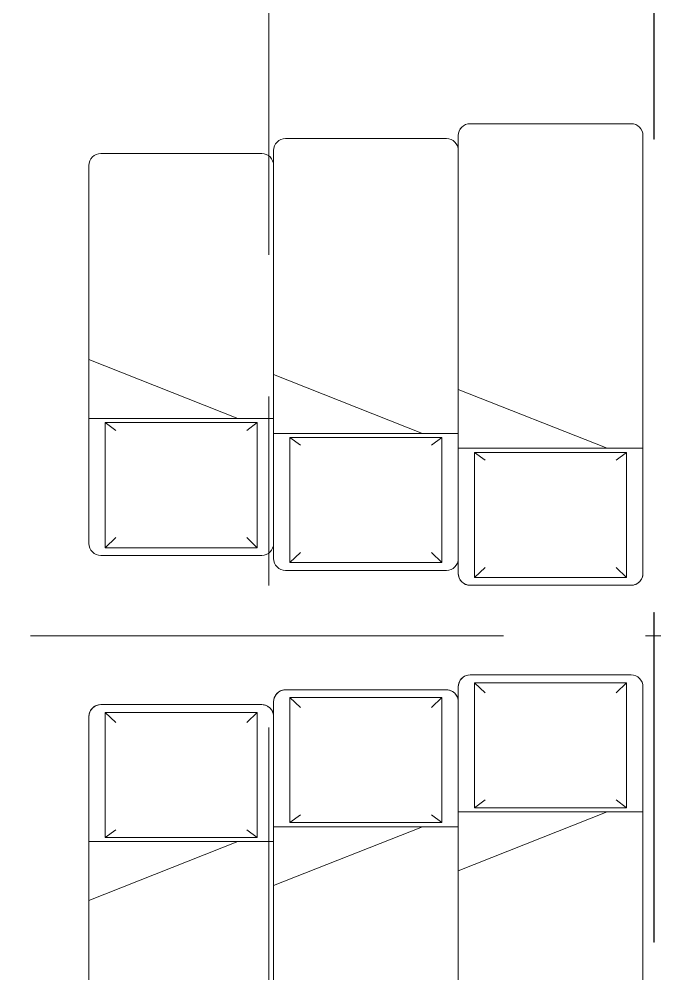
# Model space of a CAD drawing. Header units: millimetres. Extents: x 1322 to 199238, y -8553 to 29000.
# Drawn here: x 29441 to 31575, y 2465 to 5671 of the extents above; entities that cross this region are included whole.
import ezdxf

# ---------------------------------------------------------------- set-up
doc = ezdxf.new("R2010")
doc.units = ezdxf.units.MM
doc.linetypes.add('Осевая', pattern=[3175, 635, -476.25, 1587.5, -476.25])
doc.layers.add('A-WALL-FNSH-1', color=7, linetype='Continuous', lineweight=9, true_color=0x3c3c3c)
doc.layers.add('I-FURN-1', color=7, linetype='Continuous', lineweight=9, true_color=0xf0f0f0)
doc.layers.add('I-WALL', color=7, linetype='Continuous', lineweight=9)
doc.layers.add('Оси-2', color=7, linetype='Осевая', lineweight=9)

# ---------------------------------------------------------------- blocks, each defined once
blk = doc.blocks.new('Bed - Small Sizes - 1_118-V45-План размещения напольных электротехнических лючков и розеток 1 этажа в осях 23_1-33')
at = {"layer": 'I-FURN-1'}
for p, q in [((247.3, 1550), (-292.7, 1550)), ((-292.7, 1550), (247.3, 1550)), ((-332.7, 1510), (-332.7, 460)), ((-332.7, 460), (-332.7, 1510)), ((287.3, 657.7), (287.3, 1510)), ((287.3, 1510), (287.3, 1460)), ((287.3, 1460), (287.3, 657.7)), ((287.3, 657.7), (-212.7, 460)), ((-212.7, 460), (287.3, 657.7)), ((-212.7, 460), (287.3, 657.7)), ((287.3, 460), (287.3, 657.7)), ((287.3, 657.7), (287.3, 510)), ((287.3, 510), (287.3, 657.7)), ((287.3, 657.7), (287.3, 510)), ((287.3, 510), (287.3, 460)), ((287.3, 90), (287.3, 510)), ((287.3, 510), (287.3, 90)), ((-212.7, 460), (-332.7, 460)), ((-332.7, 460), (-332.7, 40)), ((-332.7, 40), (-332.7, 460)), ((-332.7, 460), (-212.7, 460)), ((-332.7, 460), (-332.7, 40)), ((-332.7, 40), (-332.7, 460)), ((-332.7, 460), (-212.7, 460)), ((287.3, 460), (-212.7, 460)), ((-212.7, 460), (287.3, 460)), ((-212.7, 460), (287.3, 460)), ((287.3, 460), (-212.7, 460)), ((-212.7, 460), (287.3, 460)), ((287.3, 40), (287.3, 460)), ((287.3, 460), (287.3, 90)), ((-277.5, 446.2), (-242.7, 420)), ((-277.5, 26.2), (-277.5, 446.2)), ((-277.5, 446.2), (232.5, 446.2)), ((-277.5, 446.2), (232.5, 446.2)), ((-277.5, 26.2), (-277.5, 446.2)), ((232.5, 446.2), (197.3, 420)), ((232.5, 446.2), (232.5, 26.2)), ((232.5, 446.2), (232.5, 26.2)), ((287.3, 90), (287.3, 40)), ((287.3, 40), (287.3, 90)), ((287.3, 90), (287.3, 40)), ((-277.5, 26.2), (-242.7, 60)), ((232.5, 26.2), (197.3, 60)), ((-292.7, 0), (247.3, 0)), ((247.3, 0), (-292.7, 0)), ((232.5, 26.2), (-277.5, 26.2)), ((232.5, 26.2), (-277.5, 26.2)), ((-292.7, 0), (247.3, 0)), ((247.3, 0), (-292.7, 0))]:
    blk.add_line(p, q, dxfattribs=at)
for centre, start, end in [((-292.7, 1510), 90, 180), ((-292.7, 1510), 90, 180), ((247.3, 1510), 360, 90), ((247.3, 1510), 0, 90), ((-292.7, 40), 180, 270), ((-292.7, 40), 180, 270), ((-292.7, 40), 180, 270), ((-292.7, 40), 180, 270), ((247.3, 40), 270, 360), ((247.3, 40), 270, 0), ((247.3, 40), 270, 360), ((247.3, 40), 345, 360), ((247.3, 40), 270, 345)]:
    blk.add_arc(centre, 40, start, end, dxfattribs=at)
blk = doc.blocks.new('Bed - Small Sizes - Single 5-V46-План размещения напольных электротехнических лючков и розеток 1 этажа в осях 23_1-33')
at = {"layer": 'I-FURN-1'}
for p, q in [((247.3, 1450), (-292.7, 1450)), ((-292.7, 1450), (247.3, 1450)), ((-332.7, 1410), (-332.7, 607.7)), ((-332.7, 607.7), (-332.7, 1410)), ((287.3, 657.7), (287.3, 1410)), ((287.3, 1410), (287.3, 1360)), ((287.3, 1360), (287.3, 657.7)), ((287.3, 657.7), (-212.7, 460)), ((-212.7, 460), (287.3, 657.7)), ((-212.7, 460), (287.3, 657.7)), ((287.3, 460), (287.3, 657.7)), ((287.3, 657.7), (287.3, 510)), ((287.3, 510), (287.3, 657.7)), ((287.3, 657.7), (287.3, 510)), ((-332.7, 607.7), (-332.7, 460)), ((-332.7, 460), (-332.7, 607.7)), ((287.3, 510), (287.3, 460)), ((287.3, 90), (287.3, 510)), ((287.3, 510), (287.3, 90)), ((-212.7, 460), (-332.7, 460)), ((-332.7, 460), (-332.7, 410)), ((-332.7, 40), (-332.7, 460)), ((-332.7, 460), (-212.7, 460)), ((-332.7, 460), (-332.7, 40)), ((-332.7, 40), (-332.7, 460)), ((-332.7, 460), (-212.7, 460)), ((287.3, 460), (-212.7, 460)), ((-212.7, 460), (287.3, 460)), ((-212.7, 460), (287.3, 460)), ((287.3, 460), (-212.7, 460)), ((-212.7, 460), (287.3, 460)), ((287.3, 40), (287.3, 460)), ((287.3, 460), (287.3, 90)), ((-277.5, 446.2), (-242.7, 420)), ((-277.5, 26.2), (-277.5, 446.2)), ((-277.5, 446.2), (232.5, 446.2)), ((-277.5, 446.2), (232.5, 446.2)), ((-277.5, 26.2), (-277.5, 446.2)), ((232.5, 446.2), (197.3, 420)), ((232.5, 446.2), (232.5, 26.2)), ((232.5, 446.2), (232.5, 26.2)), ((-332.7, 410), (-332.7, 40)), ((287.3, 90), (287.3, 40)), ((287.3, 40), (287.3, 90)), ((287.3, 90), (287.3, 40)), ((-277.5, 26.2), (-242.7, 60)), ((232.5, 26.2), (197.3, 60)), ((-292.7, 0), (247.3, 0)), ((247.3, 0), (-292.7, 0)), ((232.5, 26.2), (-277.5, 26.2)), ((232.5, 26.2), (-277.5, 26.2)), ((-292.7, 0), (247.3, 0)), ((247.3, 0), (-292.7, 0))]:
    blk.add_line(p, q, dxfattribs=at)
for centre, start, end in [((-292.7, 1410), 90, 180), ((-292.7, 1410), 90, 180), ((247.3, 1410), 360, 90), ((247.3, 1410), 0, 90), ((-292.7, 40), 180, 270), ((-292.7, 40), 180, 270), ((-292.7, 40), 180, 270), ((-292.7, 40), 180, 195), ((247.3, 40), 270, 360), ((247.3, 40), 270, 0), ((247.3, 40), 270, 360), ((247.3, 40), 285, 360), ((-292.7, 40), 195, 255), ((-292.7, 40), 255, 270), ((247.3, 40), 270, 285)]:
    blk.add_arc(centre, 40, start, end, dxfattribs=at)
blk = doc.blocks.new('Bed - Small Sizes - Single 6-V47-План размещения напольных электротехнических лючков и розеток 1 этажа в осях 23_1-33')
at = {"layer": 'I-FURN-1'}
for p, q in [((247.3, 1350), (-292.7, 1350)), ((-292.7, 1350), (247.3, 1350)), ((-332.7, 1310), (-332.7, 607.7)), ((-332.7, 607.7), (-332.7, 1310)), ((287.3, 657.7), (287.3, 1310)), ((287.3, 1310), (287.3, 657.7)), ((287.3, 657.7), (-212.7, 460)), ((-212.7, 460), (287.3, 657.7)), ((-212.7, 460), (287.3, 657.7)), ((287.3, 460), (287.3, 657.7)), ((287.3, 657.7), (287.3, 460)), ((287.3, 40), (287.3, 657.7)), ((287.3, 657.7), (287.3, 40)), ((-332.7, 607.7), (-332.7, 460)), ((-332.7, 460), (-332.7, 607.7)), ((-212.7, 460), (-332.7, 460)), ((-332.7, 460), (-332.7, 410)), ((-332.7, 40), (-332.7, 460)), ((-332.7, 460), (-212.7, 460)), ((-332.7, 460), (-332.7, 40)), ((-332.7, 40), (-332.7, 460)), ((-332.7, 460), (-212.7, 460)), ((287.3, 460), (-212.7, 460)), ((-212.7, 460), (287.3, 460)), ((-212.7, 460), (287.3, 460)), ((287.3, 460), (-212.7, 460)), ((-212.7, 460), (287.3, 460)), ((287.3, 40), (287.3, 460)), ((287.3, 460), (287.3, 40)), ((-277.5, 446.2), (-242.7, 420)), ((-277.5, 26.2), (-277.5, 446.2)), ((-277.5, 446.2), (232.5, 446.2)), ((-277.5, 446.2), (232.5, 446.2)), ((-277.5, 26.2), (-277.5, 446.2)), ((232.5, 446.2), (197.3, 420)), ((232.5, 446.2), (232.5, 26.2)), ((232.5, 446.2), (232.5, 26.2)), ((-332.7, 410), (-332.7, 40)), ((-277.5, 26.2), (-242.7, 60)), ((232.5, 26.2), (197.3, 60)), ((-292.7, 0), (247.3, 0)), ((247.3, 0), (-292.7, 0)), ((232.5, 26.2), (-277.5, 26.2)), ((232.5, 26.2), (-277.5, 26.2)), ((-292.7, 0), (247.3, 0)), ((247.3, 0), (-292.7, 0))]:
    blk.add_line(p, q, dxfattribs=at)
for centre, start, end in [((-292.7, 1310), 90, 180), ((-292.7, 1310), 90, 180), ((247.3, 1310), 360, 90), ((247.3, 1310), 360, 90), ((-292.7, 40), 180, 270), ((-292.7, 40), 180, 270), ((-292.7, 40), 180, 270), ((-292.7, 40), 180, 195), ((247.3, 40), 270, 360), ((247.3, 40), 270, 0), ((247.3, 40), 270, 360), ((247.3, 40), 300, 360), ((-292.7, 40), 195, 210), ((-292.7, 40), 210, 225), ((-292.7, 40), 225, 240), ((-292.7, 40), 240, 255), ((-292.7, 40), 255, 270), ((247.3, 40), 270, 300)]:
    blk.add_arc(centre, 40, start, end, dxfattribs=at)
blk = doc.blocks.new('Bed - Small Sizes - 1_118-V48-План размещения напольных электротехнических лючков и розеток 1 этажа в осях 23_1-33')
at = {"layer": 'I-FURN-1'}
for p, q in [((247.3, 0), (-292.7, 0)), ((-292.7, 0), (247.3, 0)), ((247.3, 0), (-292.7, 0)), ((-292.7, 0), (247.3, 0)), ((-277.5, -26.2), (-242.7, -60)), ((232.5, -26.2), (-277.5, -26.2)), ((-277.5, -26.2), (-277.5, -446.2)), ((232.5, -26.2), (-277.5, -26.2)), ((-277.5, -26.2), (-277.5, -446.2)), ((232.5, -26.2), (197.3, -60)), ((232.5, -446.2), (232.5, -26.2)), ((232.5, -446.2), (232.5, -26.2)), ((-332.7, -40), (-332.7, -460)), ((-332.7, -460), (-332.7, -40)), ((-332.7, -40), (-332.7, -460)), ((-332.7, -460), (-332.7, -40)), ((287.3, -460), (287.3, -40)), ((287.3, -40), (287.3, -90)), ((287.3, -90), (287.3, -40)), ((287.3, -40), (287.3, -90)), ((287.3, -90), (287.3, -460)), ((287.3, -510), (287.3, -90)), ((287.3, -90), (287.3, -510)), ((-277.5, -446.2), (-242.7, -420)), ((-277.5, -446.2), (232.5, -446.2)), ((-277.5, -446.2), (232.5, -446.2)), ((232.5, -446.2), (197.3, -420)), ((-332.7, -460), (-212.7, -460)), ((-212.7, -460), (-332.7, -460)), ((-332.7, -460), (-332.7, -1510)), ((-332.7, -1510), (-332.7, -460)), ((-332.7, -460), (-212.7, -460)), ((-212.7, -460), (287.3, -460)), ((287.3, -460), (-212.7, -460)), ((287.3, -460), (-212.7, -460)), ((-212.7, -460), (287.3, -657.7)), ((287.3, -657.7), (-212.7, -460)), ((-212.7, -460), (287.3, -460)), ((-212.7, -460), (287.3, -657.7)), ((-212.7, -460), (287.3, -460)), ((287.3, -657.7), (287.3, -460)), ((287.3, -460), (287.3, -510)), ((287.3, -510), (287.3, -657.7)), ((287.3, -657.7), (287.3, -510)), ((287.3, -510), (287.3, -657.7)), ((287.3, -1510), (287.3, -657.7)), ((287.3, -657.7), (287.3, -1460)), ((287.3, -1460), (287.3, -1510)), ((-292.7, -1550), (247.3, -1550)), ((247.3, -1550), (-292.7, -1550))]:
    blk.add_line(p, q, dxfattribs=at)
for centre, start, end in [((-292.7, -40), 90, 180), ((-292.7, -40), 90, 180), ((247.3, -40), 360, 90), ((247.3, -40), 0, 90), ((-292.7, -40), 90, 180), ((-292.7, -40), 165, 180), ((-292.7, -40), 150, 165), ((-292.7, -40), 135, 150), ((-292.7, -40), 120, 135), ((-292.7, -40), 105, 120), ((-292.7, -40), 90, 105), ((247.3, -40), 0, 90), ((247.3, -40), 75, 90), ((247.3, -40), 60, 75), ((247.3, -40), 45, 60), ((247.3, -40), 30, 45), ((247.3, -40), 0, 30), ((-292.7, -1510), 180, 270), ((-292.7, -1510), 180, 270), ((247.3, -1510), 270, 360), ((247.3, -1510), 270, 0)]:
    blk.add_arc(centre, 40, start, end, dxfattribs=at)
blk = doc.blocks.new('Bed - Small Sizes - Single 5-25585953-План размещения напольных электротехнических лючков и розеток 1 этажа в осях 23_1-33')
at = {"layer": 'I-FURN-1'}
for p, q in [((247.3, 0), (-292.7, 0)), ((-292.7, 0), (247.3, 0)), ((247.3, 0), (-292.7, 0)), ((-292.7, 0), (247.3, 0)), ((-277.5, -26.2), (-242.7, -60)), ((232.5, -26.2), (-277.5, -26.2)), ((-277.5, -26.2), (-277.5, -446.2)), ((232.5, -26.2), (-277.5, -26.2)), ((-277.5, -26.2), (-277.5, -446.2)), ((232.5, -26.2), (197.3, -60)), ((232.5, -446.2), (232.5, -26.2)), ((232.5, -446.2), (232.5, -26.2)), ((-332.7, -40), (-332.7, -410)), ((-332.7, -460), (-332.7, -40)), ((-332.7, -40), (-332.7, -460)), ((-332.7, -460), (-332.7, -40)), ((287.3, -460), (287.3, -40)), ((287.3, -40), (287.3, -90)), ((287.3, -90), (287.3, -40)), ((287.3, -40), (287.3, -90)), ((287.3, -90), (287.3, -460)), ((287.3, -510), (287.3, -90)), ((287.3, -90), (287.3, -510)), ((-332.7, -410), (-332.7, -460)), ((-277.5, -446.2), (-242.7, -420)), ((-277.5, -446.2), (232.5, -446.2)), ((-277.5, -446.2), (232.5, -446.2)), ((232.5, -446.2), (197.3, -420)), ((-332.7, -460), (-212.7, -460)), ((-212.7, -460), (-332.7, -460)), ((-332.7, -460), (-332.7, -607.7)), ((-332.7, -607.7), (-332.7, -460)), ((-332.7, -460), (-212.7, -460)), ((-212.7, -460), (287.3, -460)), ((287.3, -460), (-212.7, -460)), ((287.3, -460), (-212.7, -460)), ((-212.7, -460), (287.3, -657.7)), ((287.3, -657.7), (-212.7, -460)), ((-212.7, -460), (287.3, -460)), ((-212.7, -460), (287.3, -657.7)), ((-212.7, -460), (287.3, -460)), ((287.3, -657.7), (287.3, -460)), ((287.3, -460), (287.3, -510)), ((287.3, -510), (287.3, -657.7)), ((287.3, -657.7), (287.3, -510)), ((287.3, -510), (287.3, -657.7)), ((-332.7, -607.7), (-332.7, -1410)), ((-332.7, -1410), (-332.7, -607.7)), ((287.3, -1410), (287.3, -657.7)), ((287.3, -657.7), (287.3, -1360)), ((287.3, -1360), (287.3, -1410)), ((-292.7, -1450), (247.3, -1450)), ((247.3, -1450), (-292.7, -1450))]:
    blk.add_line(p, q, dxfattribs=at)
for centre, start, end in [((-292.7, -40), 90, 180), ((-292.7, -40), 90, 180), ((247.3, -40), 360, 90), ((247.3, -40), 0, 90), ((-292.7, -40), 90, 180), ((-292.7, -40), 90, 180), ((247.3, -40), 0, 90), ((247.3, -40), 0, 90), ((-292.7, -1410), 180, 270), ((-292.7, -1410), 180, 270), ((247.3, -1410), 270, 0), ((247.3, -1410), 270, 0)]:
    blk.add_arc(centre, 40, start, end, dxfattribs=at)
blk = doc.blocks.new('Bed - Small Sizes - Single 6-25586073-План размещения напольных электротехнических лючков и розеток 1 этажа в осях 23_1-33')
at = {"layer": 'I-FURN-1'}
for p, q in [((247.3, 0), (-292.7, 0)), ((-292.7, 0), (247.3, 0)), ((247.3, 0), (-292.7, 0)), ((-292.7, 0), (247.3, 0)), ((-277.5, -26.2), (-242.7, -60)), ((232.5, -26.2), (-277.5, -26.2)), ((-277.5, -26.2), (-277.5, -446.2)), ((232.5, -26.2), (-277.5, -26.2)), ((-277.5, -26.2), (-277.5, -446.2)), ((232.5, -26.2), (197.3, -60)), ((232.5, -446.2), (232.5, -26.2)), ((232.5, -446.2), (232.5, -26.2)), ((-332.7, -40), (-332.7, -410)), ((-332.7, -460), (-332.7, -40)), ((-332.7, -40), (-332.7, -460)), ((-332.7, -460), (-332.7, -40)), ((287.3, -460), (287.3, -40)), ((287.3, -40), (287.3, -460)), ((287.3, -657.7), (287.3, -40)), ((287.3, -40), (287.3, -657.7)), ((-332.7, -410), (-332.7, -460)), ((-277.5, -446.2), (-242.7, -420)), ((-277.5, -446.2), (232.5, -446.2)), ((-277.5, -446.2), (232.5, -446.2)), ((232.5, -446.2), (197.3, -420)), ((-332.7, -460), (-212.7, -460)), ((-212.7, -460), (-332.7, -460)), ((-332.7, -460), (-332.7, -607.7)), ((-332.7, -607.7), (-332.7, -460)), ((-332.7, -460), (-212.7, -460)), ((-212.7, -460), (287.3, -460)), ((287.3, -460), (-212.7, -460)), ((287.3, -460), (-212.7, -460)), ((-212.7, -460), (287.3, -657.7)), ((287.3, -657.7), (-212.7, -460)), ((-212.7, -460), (287.3, -460)), ((-212.7, -460), (287.3, -657.7)), ((-212.7, -460), (287.3, -460)), ((287.3, -657.7), (287.3, -460)), ((287.3, -460), (287.3, -657.7)), ((-332.7, -607.7), (-332.7, -1310)), ((-332.7, -1310), (-332.7, -607.7)), ((287.3, -1310), (287.3, -657.7)), ((287.3, -657.7), (287.3, -1310)), ((-292.7, -1350), (247.3, -1350)), ((247.3, -1350), (-292.7, -1350))]:
    blk.add_line(p, q, dxfattribs=at)
for centre, start, end in [((-292.7, -40), 90, 180), ((-292.7, -40), 90, 180), ((247.3, -40), 360, 90), ((247.3, -40), 0, 90), ((-292.7, -40), 90, 180), ((-292.7, -40), 90, 180), ((247.3, -40), 0, 90), ((247.3, -40), 0, 90), ((-292.7, -1310), 180, 270), ((-292.7, -1310), 180, 270), ((247.3, -1310), 270, 0), ((247.3, -1310), 270, 0)]:
    blk.add_arc(centre, 40, start, end, dxfattribs=at)

msp = doc.modelspace()

# ---------------------------------------------------------------- linework, layer by layer
at = {"layer": 'A-WALL-FNSH-1'}
for p, q in [((31571.6, 6507.2), (31571.6, 5268)), ((31572.6, 5268), (31572.6, 6507.2)), ((31571.6, 5268), (31572.6, 5268)), ((31572.6, 3468.6), (31571.6, 3468.6)), ((31571.6, 3468.6), (31571.6, 2571.1)), ((31572.6, 2571.1), (31572.6, 3468.6)), ((31571.6, 2571.1), (31572.6, 2571.1))]:
    msp.add_line(p, q, dxfattribs=at)
at = {"layer": 'I-WALL'}
msp.add_line((31572.6, 3678.6), (31571.6, 3678.6), dxfattribs=at)
for points in [[(31571.6, 5622.5), (31571.6, 5533.2), (31571.6, 5415), (31571.6, 5268)], [(31572.6, 5268), (31572.6, 5415), (31572.6, 5533.2), (31572.6, 5622.5)], [(31571.6, 3468.6), (31571.6, 3538.9), (31571.6, 3608.9), (31571.6, 3678.6)], [(31571.6, 3678.6), (31571.6, 3518.5), (31571.6, 3390.5), (31571.6, 3294.9)], [(31572.6, 3294.9), (31572.6, 3390.5), (31572.6, 3518.5), (31572.6, 3678.6)], [(31572.6, 3678.6), (31572.6, 3608.9), (31572.6, 3538.9), (31572.6, 3468.6)], [(31571.6, 3023.5), (31571.6, 2903.1), (31571.6, 2699.6), (31571.6, 2571.1)], [(31572.6, 2571.1), (31572.6, 2699.6), (31572.6, 2903.1), (31572.6, 3023.5)]]:
    msp.add_open_spline(points, degree=3, dxfattribs=at)
at = {"layer": 'Оси-2'}
for p, q in [((30278.7, 593.7), (30278.7, 19528.3)), ((9318.1, 3600), (47228.7, 3600))]:
    msp.add_line(p, q, dxfattribs=at)

# ---------------------------------------------------------------- block references
at = {"layer": 'I-FURN-1', "rotation": 180}
for name, p in [('Bed - Small Sizes - 1_118-V48-План размещения напольных электротехнических лючков и розеток 1 этажа в осях 23_1-33', (31202.5, 3770)), ('Bed - Small Sizes - Single 5-25585953-План размещения напольных электротехнических лючков и розеток 1 этажа в осях 23_1-33', (30582.5, 3820)), ('Bed - Small Sizes - Single 6-25586073-План размещения напольных электротехнических лючков и розеток 1 этажа в осях 23_1-33', (29962.5, 3870)), ('Bed - Small Sizes - 1_118-V45-План размещения напольных электротехнических лючков и розеток 1 этажа в осях 23_1-33', (31202.5, 3469)), ('Bed - Small Sizes - Single 5-V46-План размещения напольных электротехнических лючков и розеток 1 этажа в осях 23_1-33', (30582.5, 3419)), ('Bed - Small Sizes - Single 6-V47-План размещения напольных электротехнических лючков и розеток 1 этажа в осях 23_1-33', (29962.5, 3369))]:
    msp.add_blockref(name, p, dxfattribs=at)

doc.saveas('drawing.dxf')
